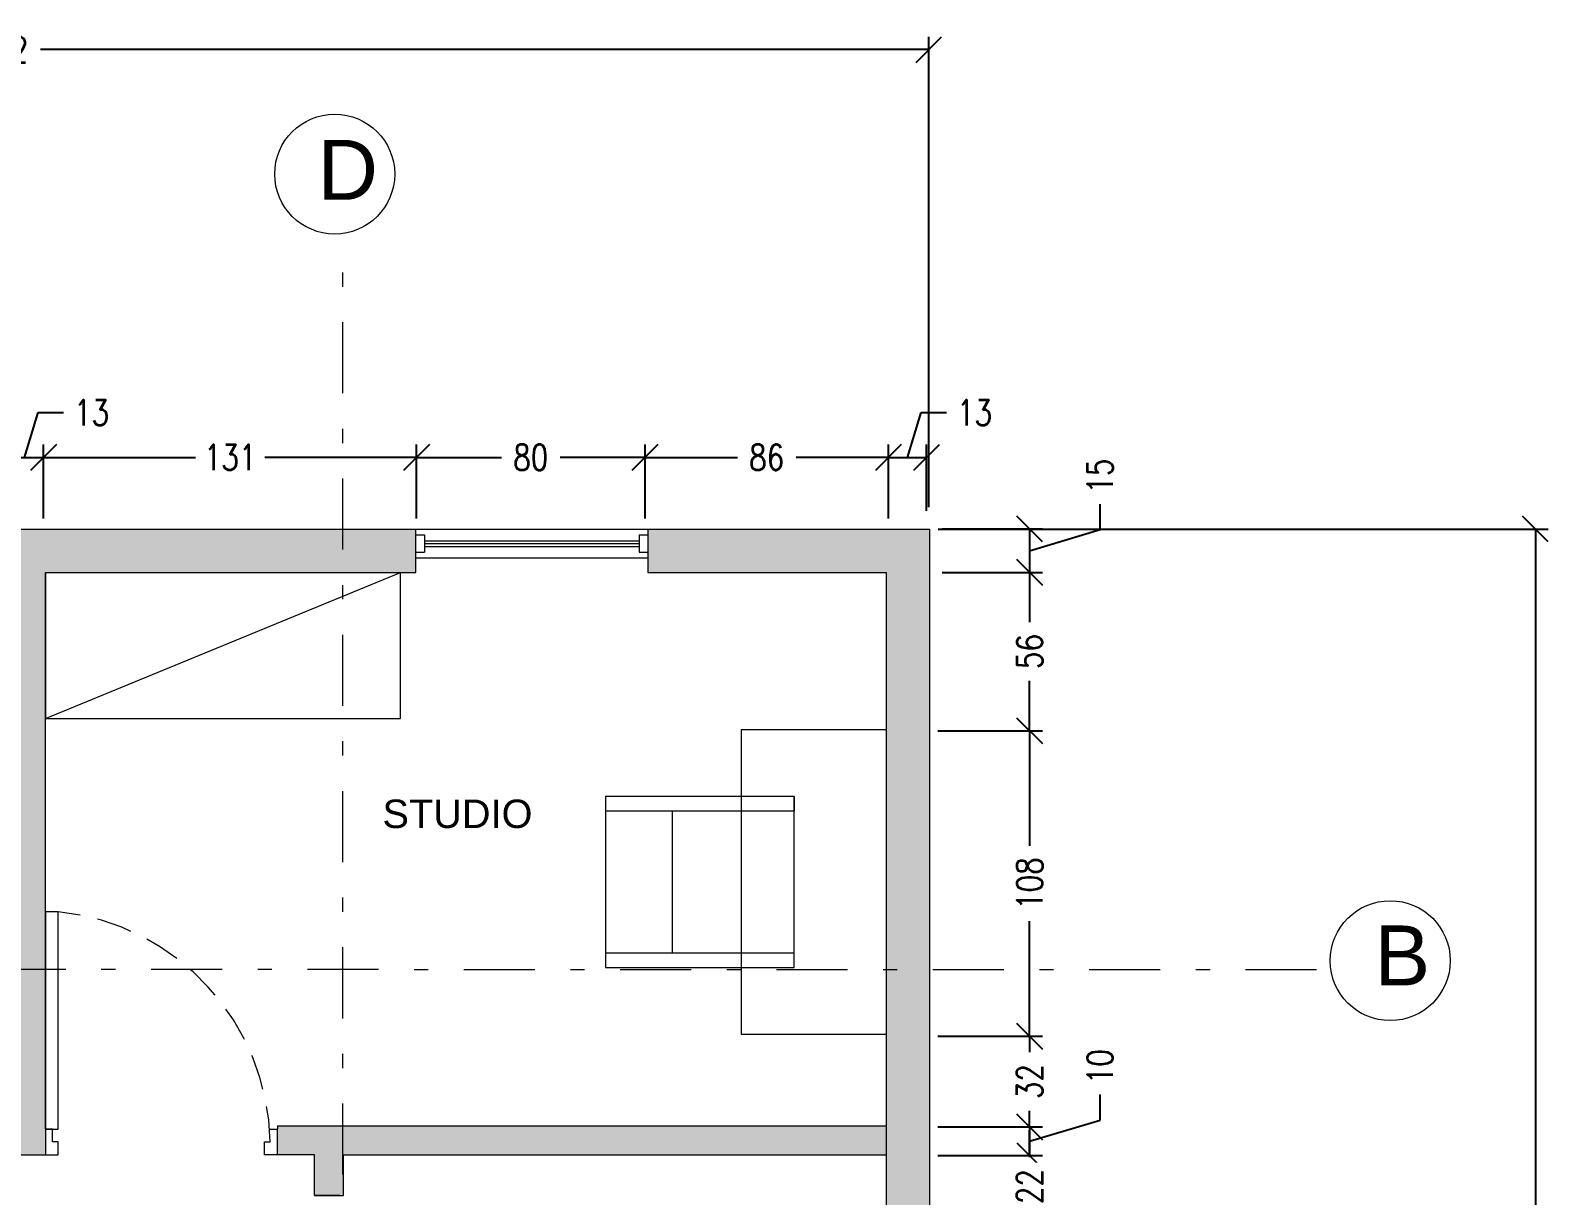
# Model space of a CAD drawing. Header units: inches. Extents: x 27 to 89.7, y 4.6 to 30.4.
# Drawn here: x 78.97 to 89.7, y 20.24 to 28.44 of the extents above; entities that cross this region are included whole.
import ezdxf

# ---------------------------------------------------------------- set-up
doc = ezdxf.new("R2010")
doc.units = ezdxf.units.IN
doc.header["$MEASUREMENT"] = 0
doc.linetypes.add('DASHDOT', pattern=[1, 0.5, -0.25, 0, -0.25])
doc.linetypes.add('HIDDEN', pattern=[0.375, 0.25, -0.125])
doc.layers.get('DEFPOINTS').update_dxf_attribs({"color": 210})
doc.styles.add('E-ROMANS', font='romans.shx', dxfattribs={"width": 0.8})
doc.styles.get("Standard").update_dxf_attribs({"font": 'Arial.ttf'})
doc.dimstyles.new('Copy of E-0050_TICK_18', dxfattribs={"dimscale": 0.001, "dimtxt": 90, "dimasz": 90, "dimexe": 45, "dimexo": 30, "dimgap": 45, "dimtad": 0, "dimlfac": 50, "dimzin": 0, "dimdsep": 46, "dimtxsty": 'E-ROMANS', "dimblk": 'OBLIQUE', "dimblk1": 'OBLIQUE', "dimblk2": 'OBLIQUE', "dimcen": 45, "dimclrd": 256, "dimclre": 256, "dimclrt": 256, "dimadec": 0, "dimazin": 0, "dimtfac": 1, "dimtmove": 1, "dimatfit": 3, "dimldrblk": 'OPEN90', "dimfxl": 1, "dimtfill": 1, "dimtolj": 1, "dimtzin": 0, "dimarcsym": 0})

# ---------------------------------------------------------------- blocks, each defined once
blk = doc.blocks.new('_Oblique')
at = {"color": 0, "linetype": 'ByBlock', "lineweight": -2}
blk.add_line((-0.5, -0.5), (0.5, 0.5), dxfattribs=at)
blk = doc.blocks.new('*D89')
at = {"lineweight": -2, "transparency": 16777216}
for p, q in [((85.361, 24.927), (89.652, 24.927)), ((89.562, 24.927), (89.562, 19.084)), ((89.562, 12.69), (89.562, 18.533)), ((85.361, 12.69), (89.652, 12.69))]:
    blk.add_line(p, q, dxfattribs=at)
at = {"layer": 'DEFPOINTS', "color": 0, "transparency": 16777216}
for p in [(85.301, 24.927), (89.562, 24.927), (85.301, 12.69)]:
    blk.add_point(p, dxfattribs=at)
at = {"lineweight": -2, "transparency": 16777216, "xscale": 0.18, "yscale": 0.18, "zscale": 0.18}
for p, rotation in [((89.562, 24.927), 90), ((89.562, 12.69), 270)]:
    blk.add_blockref('_Oblique', p, dxfattribs=dict(at, rotation=rotation))
at = {"lineweight": 5, "transparency": 16777216, "insert": (89.562, 18.809), "char_height": 0.18, "attachment_point": 5, "rotation": 90, "style": 'E-ROMANS', "bg_fill": 3, "box_fill_scale": 1.25, "bg_fill_color": 256, "bg_fill_true_color": 13158600, "bg_fill_transparency": 0}
blk.add_mtext('\\A1;597', dxfattribs=at)
blk = doc.blocks.new('_Open90')
at = {"color": 0, "linetype": 'ByBlock', "lineweight": -2}
for p, q in [((0, 0), (-1, 0)), ((-0.5, 0.5), (0, 0)), ((0, 0), (-0.5, -0.5))]:
    blk.add_line(p, q, dxfattribs=at)
blk = doc.blocks.new('*D79')
at = {"lineweight": -2, "transparency": 16777216}
for p, q in [((86.499, 24.923), (86.499, 25.103)), ((85.389, 24.928), (86.094, 24.928)), ((86.004, 24.928), (86.004, 24.622)), ((86.004, 24.775), (86.499, 24.923)), ((85.389, 24.622), (86.094, 24.622))]:
    blk.add_line(p, q, dxfattribs=at)
at = {"layer": 'DEFPOINTS', "color": 0, "transparency": 16777216}
for p in [(85.329, 24.928), (85.329, 24.622), (86.004, 24.622)]:
    blk.add_point(p, dxfattribs=at)
at = {"lineweight": -2, "transparency": 16777216, "xscale": 0.18, "yscale": 0.18, "zscale": 0.18}
for p, rotation in [((86.004, 24.928), 90), ((86.004, 24.622), 270)]:
    blk.add_blockref('_Oblique', p, dxfattribs=dict(at, rotation=rotation))
at = {"lineweight": 5, "transparency": 16777216, "insert": (86.499, 25.3), "char_height": 0.18, "attachment_point": 5, "rotation": 90, "style": 'E-ROMANS', "bg_fill": 3, "box_fill_scale": 1.25, "bg_fill_color": 256, "bg_fill_true_color": 13158600, "bg_fill_transparency": 0}
blk.add_mtext('\\A1;15', dxfattribs=at)
blk = doc.blocks.new('*D80')
at = {"lineweight": -2, "transparency": 16777216}
for p, q in [((85.389, 24.622), (86.094, 24.622)), ((86.004, 24.622), (86.004, 24.271)), ((86.004, 23.507), (86.004, 23.858)), ((85.359, 23.507), (86.094, 23.507))]:
    blk.add_line(p, q, dxfattribs=at)
at = {"layer": 'DEFPOINTS', "color": 0, "transparency": 16777216}
for p in [(85.329, 24.622), (85.299, 23.507), (86.004, 23.507)]:
    blk.add_point(p, dxfattribs=at)
at = {"lineweight": -2, "transparency": 16777216, "xscale": 0.18, "yscale": 0.18, "zscale": 0.18}
for p, rotation in [((86.004, 24.622), 90), ((86.004, 23.507), 270)]:
    blk.add_blockref('_Oblique', p, dxfattribs=dict(at, rotation=rotation))
at = {"lineweight": 5, "transparency": 16777216, "insert": (86.004, 24.065), "char_height": 0.18, "attachment_point": 5, "rotation": 90, "style": 'E-ROMANS', "bg_fill": 3, "box_fill_scale": 1.25, "bg_fill_color": 256, "bg_fill_true_color": 13158600, "bg_fill_transparency": 0}
blk.add_mtext('\\A1;56', dxfattribs=at)
blk = doc.blocks.new('*D81')
at = {"lineweight": -2, "transparency": 16777216}
for p, q in [((85.359, 23.507), (86.094, 23.507)), ((86.004, 23.507), (86.004, 22.697)), ((86.004, 21.357), (86.004, 22.167)), ((85.359, 21.357), (86.094, 21.357))]:
    blk.add_line(p, q, dxfattribs=at)
at = {"layer": 'DEFPOINTS', "color": 0, "transparency": 16777216}
for p in [(85.299, 23.507), (85.299, 21.357), (86.004, 21.357)]:
    blk.add_point(p, dxfattribs=at)
at = {"lineweight": -2, "transparency": 16777216, "xscale": 0.18, "yscale": 0.18, "zscale": 0.18}
for p, rotation in [((86.004, 23.507), 90), ((86.004, 21.357), 270)]:
    blk.add_blockref('_Oblique', p, dxfattribs=dict(at, rotation=rotation))
at = {"lineweight": 5, "transparency": 16777216, "insert": (86.004, 22.432), "char_height": 0.18, "attachment_point": 5, "rotation": 90, "style": 'E-ROMANS', "bg_fill": 3, "box_fill_scale": 1.25, "bg_fill_color": 256, "bg_fill_true_color": 13158600, "bg_fill_transparency": 0}
blk.add_mtext('\\A1;108', dxfattribs=at)
blk = doc.blocks.new('*D82')
at = {"lineweight": -2, "transparency": 16777216}
for p, q in [((85.359, 21.357), (86.094, 21.357)), ((86.004, 21.357), (86.004, 21.244)), ((86.004, 20.719), (86.004, 20.831)), ((85.359, 20.719), (86.094, 20.719))]:
    blk.add_line(p, q, dxfattribs=at)
at = {"layer": 'DEFPOINTS', "color": 0, "transparency": 16777216}
for p in [(85.299, 21.357), (85.299, 20.719), (86.004, 20.719)]:
    blk.add_point(p, dxfattribs=at)
at = {"lineweight": -2, "transparency": 16777216, "xscale": 0.18, "yscale": 0.18, "zscale": 0.18}
for p, rotation in [((86.004, 21.357), 90), ((86.004, 20.719), 270)]:
    blk.add_blockref('_Oblique', p, dxfattribs=dict(at, rotation=rotation))
at = {"lineweight": 5, "transparency": 16777216, "insert": (86.004, 21.038), "char_height": 0.18, "attachment_point": 5, "rotation": 90, "style": 'E-ROMANS', "bg_fill": 3, "box_fill_scale": 1.25, "bg_fill_color": 256, "bg_fill_true_color": 13158600, "bg_fill_transparency": 0}
blk.add_mtext('\\A1;32', dxfattribs=at)
blk = doc.blocks.new('*D83')
at = {"lineweight": -2, "transparency": 16777216}
for p, q in [((86.499, 20.766), (86.499, 20.946)), ((85.359, 20.719), (86.094, 20.719)), ((86.004, 20.618), (86.499, 20.766)), ((86.004, 20.719), (86.004, 20.517)), ((85.359, 20.517), (86.094, 20.517))]:
    blk.add_line(p, q, dxfattribs=at)
at = {"layer": 'DEFPOINTS', "color": 0, "transparency": 16777216}
for p in [(85.299, 20.719), (85.299, 20.517), (86.004, 20.517)]:
    blk.add_point(p, dxfattribs=at)
at = {"lineweight": -2, "transparency": 16777216, "xscale": 0.18, "yscale": 0.18, "zscale": 0.18}
for p, rotation in [((86.004, 20.719), 90), ((86.004, 20.517), 270)]:
    blk.add_blockref('_Oblique', p, dxfattribs=dict(at, rotation=rotation))
at = {"lineweight": 5, "transparency": 16777216, "insert": (86.499, 21.143), "char_height": 0.18, "attachment_point": 5, "rotation": 90, "style": 'E-ROMANS', "bg_fill": 3, "box_fill_scale": 1.25, "bg_fill_color": 256, "bg_fill_true_color": 13158600, "bg_fill_transparency": 0}
blk.add_mtext('\\A1;10', dxfattribs=at)
blk = doc.blocks.new('*D84')
at = {"lineweight": -2, "transparency": 16777216}
for p, q in [((86.004, 20.517), (86.004, 20.697)), ((85.359, 20.517), (86.094, 20.517)), ((86.004, 20.517), (86.004, 20.505)), ((85.359, 20.08), (86.094, 20.08)), ((86.004, 20.08), (86.004, 20.092)), ((86.004, 20.08), (86.004, 19.9))]:
    blk.add_line(p, q, dxfattribs=at)
at = {"layer": 'DEFPOINTS', "color": 0, "transparency": 16777216}
for p in [(85.299, 20.517), (85.299, 20.08)]:
    blk.add_point(p, dxfattribs=at)
at = {"lineweight": -2, "transparency": 16777216, "xscale": 0.18, "yscale": 0.18, "zscale": 0.18}
for p, rotation in [((86.004, 20.517), 270), ((86.004, 20.08), 90)]:
    blk.add_blockref('_Oblique', p, dxfattribs=dict(at, rotation=rotation))
at = {"lineweight": 5, "transparency": 16777216, "insert": (86.004, 20.299), "char_height": 0.18, "attachment_point": 5, "rotation": 90, "style": 'E-ROMANS', "bg_fill": 3, "box_fill_scale": 1.25, "bg_fill_color": 256, "bg_fill_true_color": 13158600, "bg_fill_transparency": 0}
blk.add_mtext('\\A1;22', dxfattribs=at)
at = {"layer": 'DEFPOINTS', "color": 0, "transparency": 16777216}
blk.add_point((86.004, 20.08), dxfattribs=at)
blk = doc.blocks.new('*D49')
at = {"lineweight": -2, "transparency": 16777216}
for p, q in [((72.252, 25.082), (72.252, 28.392)), ((85.295, 25.082), (85.295, 28.392)), ((72.252, 28.302), (78.502, 28.302)), ((85.295, 28.302), (79.045, 28.302))]:
    blk.add_line(p, q, dxfattribs=at)
at = {"layer": 'DEFPOINTS', "color": 0, "transparency": 16777216}
for p in [(85.295, 28.302), (72.252, 25.022), (85.295, 25.022)]:
    blk.add_point(p, dxfattribs=at)
at = {"lineweight": -2, "transparency": 16777216, "xscale": 0.18, "yscale": 0.18, "zscale": 0.18, "rotation": 180}
blk.add_blockref('_Oblique', (72.252, 28.302), dxfattribs=at)
at = {"lineweight": -2, "transparency": 16777216, "xscale": 0.18, "yscale": 0.18, "zscale": 0.18}
blk.add_blockref('_Oblique', (85.295, 28.302), dxfattribs=at)
at = {"lineweight": 5, "transparency": 16777216, "insert": (78.774, 28.302), "char_height": 0.18, "attachment_point": 5, "style": 'E-ROMANS', "bg_fill": 3, "box_fill_scale": 1.25, "bg_fill_color": 256, "bg_fill_true_color": 13158600, "bg_fill_transparency": 0}
blk.add_mtext('\\A1;652', dxfattribs=at)
blk = doc.blocks.new('*D53')
at = {"lineweight": -2, "transparency": 16777216}
for p, q in [((78.933, 25.432), (79.028, 25.747)), ((79.028, 25.747), (79.208, 25.747)), ((78.8, 25.055), (78.8, 25.522)), ((79.067, 25.002), (79.067, 25.522)), ((78.8, 25.432), (79.067, 25.432))]:
    blk.add_line(p, q, dxfattribs=at)
at = {"layer": 'DEFPOINTS', "color": 0, "transparency": 16777216}
for p in [(79.067, 25.432), (78.8, 24.995), (79.067, 24.942)]:
    blk.add_point(p, dxfattribs=at)
at = {"lineweight": -2, "transparency": 16777216, "xscale": 0.18, "yscale": 0.18, "zscale": 0.18, "rotation": 180}
blk.add_blockref('_Oblique', (78.8, 25.432), dxfattribs=at)
at = {"lineweight": -2, "transparency": 16777216, "xscale": 0.18, "yscale": 0.18, "zscale": 0.18}
blk.add_blockref('_Oblique', (79.067, 25.432), dxfattribs=at)
at = {"lineweight": 5, "transparency": 16777216, "insert": (79.404, 25.747), "char_height": 0.18, "attachment_point": 5, "style": 'E-ROMANS', "bg_fill": 3, "box_fill_scale": 1.25, "bg_fill_color": 256, "bg_fill_true_color": 13158600, "bg_fill_transparency": 0}
blk.add_mtext('\\A1;13', dxfattribs=at)
blk = doc.blocks.new('*D54')
at = {"lineweight": -2, "transparency": 16777216}
for p, q in [((79.067, 25.002), (79.067, 25.522)), ((81.691, 25.002), (81.691, 25.522)), ((79.067, 25.432), (80.135, 25.432)), ((81.691, 25.432), (80.624, 25.432))]:
    blk.add_line(p, q, dxfattribs=at)
at = {"layer": 'DEFPOINTS', "color": 0, "transparency": 16777216}
for p in [(81.691, 25.432), (79.067, 24.942), (81.691, 24.942)]:
    blk.add_point(p, dxfattribs=at)
at = {"lineweight": -2, "transparency": 16777216, "xscale": 0.18, "yscale": 0.18, "zscale": 0.18, "rotation": 180}
blk.add_blockref('_Oblique', (79.067, 25.432), dxfattribs=at)
at = {"lineweight": -2, "transparency": 16777216, "xscale": 0.18, "yscale": 0.18, "zscale": 0.18}
blk.add_blockref('_Oblique', (81.691, 25.432), dxfattribs=at)
at = {"lineweight": 5, "transparency": 16777216, "insert": (80.379, 25.432), "char_height": 0.18, "attachment_point": 5, "style": 'E-ROMANS', "bg_fill": 3, "box_fill_scale": 1.25, "bg_fill_color": 256, "bg_fill_true_color": 13158600, "bg_fill_transparency": 0}
blk.add_mtext('\\A1;131', dxfattribs=at)
blk = doc.blocks.new('*D55')
at = {"lineweight": -2, "transparency": 16777216}
for p, q in [((81.691, 25.002), (81.691, 25.522)), ((83.298, 25.002), (83.298, 25.522)), ((81.691, 25.432), (82.288, 25.432)), ((83.298, 25.432), (82.701, 25.432))]:
    blk.add_line(p, q, dxfattribs=at)
at = {"layer": 'DEFPOINTS', "color": 0, "transparency": 16777216}
for p in [(83.298, 25.432), (81.691, 24.942), (83.298, 24.942)]:
    blk.add_point(p, dxfattribs=at)
at = {"lineweight": -2, "transparency": 16777216, "xscale": 0.18, "yscale": 0.18, "zscale": 0.18, "rotation": 180}
blk.add_blockref('_Oblique', (81.691, 25.432), dxfattribs=at)
at = {"lineweight": -2, "transparency": 16777216, "xscale": 0.18, "yscale": 0.18, "zscale": 0.18}
blk.add_blockref('_Oblique', (83.298, 25.432), dxfattribs=at)
at = {"lineweight": 5, "transparency": 16777216, "insert": (82.494, 25.432), "char_height": 0.18, "attachment_point": 5, "style": 'E-ROMANS', "bg_fill": 3, "box_fill_scale": 1.25, "bg_fill_color": 256, "bg_fill_true_color": 13158600, "bg_fill_transparency": 0}
blk.add_mtext('\\A1;80', dxfattribs=at)
blk = doc.blocks.new('*D56')
at = {"lineweight": -2, "transparency": 16777216}
for p, q in [((83.298, 25.002), (83.298, 25.522)), ((85.011, 25.002), (85.011, 25.522)), ((83.298, 25.432), (83.948, 25.432)), ((85.011, 25.432), (84.361, 25.432))]:
    blk.add_line(p, q, dxfattribs=at)
at = {"layer": 'DEFPOINTS', "color": 0, "transparency": 16777216}
for p in [(85.011, 25.432), (83.298, 24.942), (85.011, 24.942)]:
    blk.add_point(p, dxfattribs=at)
at = {"lineweight": -2, "transparency": 16777216, "xscale": 0.18, "yscale": 0.18, "zscale": 0.18, "rotation": 180}
blk.add_blockref('_Oblique', (83.298, 25.432), dxfattribs=at)
at = {"lineweight": -2, "transparency": 16777216, "xscale": 0.18, "yscale": 0.18, "zscale": 0.18}
blk.add_blockref('_Oblique', (85.011, 25.432), dxfattribs=at)
at = {"lineweight": 5, "transparency": 16777216, "insert": (84.154, 25.432), "char_height": 0.18, "attachment_point": 5, "style": 'E-ROMANS', "bg_fill": 3, "box_fill_scale": 1.25, "bg_fill_color": 256, "bg_fill_true_color": 13158600, "bg_fill_transparency": 0}
blk.add_mtext('\\A1;86', dxfattribs=at)
blk = doc.blocks.new('*D57')
at = {"lineweight": -2, "transparency": 16777216}
for p, q in [((85.145, 25.432), (85.24, 25.747)), ((85.24, 25.747), (85.42, 25.747)), ((85.011, 25.002), (85.011, 25.522)), ((85.279, 25.055), (85.279, 25.522)), ((85.011, 25.432), (85.279, 25.432))]:
    blk.add_line(p, q, dxfattribs=at)
at = {"layer": 'DEFPOINTS', "color": 0, "transparency": 16777216}
for p in [(85.279, 25.432), (85.279, 24.995), (85.011, 24.942)]:
    blk.add_point(p, dxfattribs=at)
at = {"lineweight": -2, "transparency": 16777216, "xscale": 0.18, "yscale": 0.18, "zscale": 0.18, "rotation": 180}
blk.add_blockref('_Oblique', (85.011, 25.432), dxfattribs=at)
at = {"lineweight": -2, "transparency": 16777216, "xscale": 0.18, "yscale": 0.18, "zscale": 0.18}
blk.add_blockref('_Oblique', (85.279, 25.432), dxfattribs=at)
at = {"lineweight": 5, "transparency": 16777216, "insert": (85.616, 25.747), "char_height": 0.18, "attachment_point": 5, "style": 'E-ROMANS', "bg_fill": 3, "box_fill_scale": 1.25, "bg_fill_color": 256, "bg_fill_true_color": 13158600, "bg_fill_transparency": 0}
blk.add_mtext('\\A1;13', dxfattribs=at)

msp = doc.modelspace()

# ---------------------------------------------------------------- hatches: boundary and pattern name
at = {"lineweight": 5}
h = msp.add_hatch(color=7, dxfattribs=at)
h.dxf.hatch_style = 1
h.set_gradient(color1=(51, 51, 51), color2=(51, 51, 51), tint=1)
h.paths.add_polyline_path([(72.513, 24.315, -1), (72.289, 24.315), (72.28, 21.827), (72.554, 21.827)], flags=16)
h.paths.add_polyline_path([(75.511, 24.927), (72.248, 24.927), (72.248, 21.827), (72.554, 21.827), (72.554, 24.621), (75.511, 24.621)])
h.paths.add_polyline_path([(72.513, 24.315, -1), (72.289, 24.315, -1)], flags=16)
h.paths.add_polyline_path([(78.525, 24.927), (77.143, 24.927), (77.143, 24.621), (78.525, 24.621)])
h.paths.add_polyline_path([(81.173, 24.927), (79.08, 24.927), (78.774, 24.927), (78.525, 24.927), (78.525, 24.621), (78.774, 24.621), (78.774, 21.826), (79.08, 21.826), (79.08, 24.621), (81.173, 24.621)])
h.paths.add_polyline_path([(79.08, 21.826), (78.774, 21.826), (78.774, 20.523), (79.08, 20.523), (79.08, 20.706)])
h.paths.add_polyline_path([(81.685, 24.927), (81.173, 24.927), (81.173, 24.621), (81.685, 24.621)])
h.paths.add_polyline_path([(85.301, 24.927), (83.317, 24.927), (83.317, 24.621), (84.995, 24.621), (84.995, 21.825), (85.301, 21.825)])
h.paths.add_polyline_path([(85.301, 21.825), (84.995, 21.825), (84.995, 21.372), (84.995, 18.197), (84.995, 17.577), (84.995, 17.452), (85.301, 17.454)])
h.paths.add_polyline_path([(84.995, 20.727), (81.173, 20.727), (81.173, 20.523), (84.995, 20.523)])
h.paths.add_polyline_path([(81.173, 20.727), (80.712, 20.727), (80.712, 20.706), (80.712, 20.523), (80.972, 20.523), (80.972, 20.236), (81.173, 20.236)])
h.paths.add_polyline_path([(85.301, 17.454), (84.995, 17.452), (84.995, 17.237), (84.995, 12.996), (83.317, 12.996), (83.317, 12.69), (85.301, 12.69)])
h.paths.add_polyline_path([(81.685, 12.996), (81.173, 12.996), (81.173, 12.69), (81.685, 12.69)])
h.paths.add_polyline_path([(81.173, 12.996), (79.08, 12.996), (79.08, 14.052), (79.08, 17.422), (78.774, 17.421), (78.774, 15.684), (78.774, 12.996), (78.525, 12.996), (78.525, 12.69), (81.173, 12.69)])
h.paths.add_polyline_path([(79.08, 18.197), (79.08, 18.404), (81.173, 18.404), (81.173, 18.605), (81.156, 18.605), (81.156, 18.605), (80.972, 18.605), (78.774, 18.605), (78.774, 18.401), (78.774, 18.217), (78.774, 18.197), (78.774, 17.421), (79.08, 17.422)])
h.paths.add_polyline_path([(78.525, 12.996), (77.143, 12.996), (77.143, 12.69), (78.525, 12.69)])
h.paths.add_polyline_path([(75.511, 12.996), (72.554, 12.996), (72.554, 13.778), (72.551, 13.778), (72.551, 17.369), (72.551, 17.389), (72.248, 17.387), (72.248, 12.69), (75.511, 12.69)])
h.paths.add_polyline_path([(72.554, 18.197), (77.143, 18.197), (77.143, 18.401), (72.554, 18.401), (72.554, 21.46), (72.554, 21.827), (72.248, 21.827), (72.248, 17.387), (72.554, 17.389)])
h.paths.add_polyline_path([(77.143, 21.44), (77.143, 21.46), (72.554, 21.46), (72.554, 21.256), (77.143, 21.256)], flags=17)

# ---------------------------------------------------------------- linework, layer by layer
at = {"color": 7, "linetype": 'DASHDOT', "lineweight": 5}
for p, q in [((81.173, 10.483), (81.173, 26.741)), ((88.023, 21.825), (69.762, 21.827))]:
    msp.add_line(p, q, dxfattribs=at)
at = {"color": 7, "lineweight": 5}
for p, q in [((78.774, 24.927), (79.08, 24.927)), ((79.08, 24.927), (85.301, 24.927)), ((81.685, 24.621), (81.685, 24.927)), ((81.685, 24.886), (81.747, 24.886)), ((83.256, 24.886), (83.317, 24.886)), ((83.317, 24.927), (83.317, 24.621)), ((85.301, 12.69), (85.301, 24.927)), ((81.747, 24.845), (83.256, 24.845)), ((81.747, 24.825), (83.256, 24.825)), ((81.747, 24.805), (83.256, 24.805)), ((81.685, 24.764), (81.747, 24.764)), ((83.317, 24.723), (81.685, 24.723)), ((83.256, 24.764), (83.317, 24.764)), ((79.08, 20.706), (79.08, 24.621)), ((79.08, 23.594), (81.578, 24.621)), ((83.975, 23.513), (83.975, 21.372)), ((84.995, 23.513), (83.975, 23.513)), ((84.995, 23.513), (84.995, 21.372)), ((84.347, 23.044), (83.021, 23.044)), ((83.021, 23.044), (83.021, 21.841)), ((84.347, 21.841), (84.347, 23.044)), ((84.347, 23.044), (84.347, 22.942)), ((84.347, 22.942), (83.021, 22.942)), ((84.347, 22.942), (83.49, 22.942)), ((83.49, 22.942), (83.49, 21.943)), ((84.347, 21.943), (83.021, 21.943)), ((84.347, 21.841), (84.347, 21.943)), ((83.021, 21.841), (84.347, 21.841)), ((83.975, 21.372), (84.995, 21.372)), ((80.712, 20.727), (84.995, 20.727)), ((80.712, 20.727), (80.712, 20.706)), ((78.774, 20.523), (79.08, 20.523)), ((80.972, 20.523), (80.712, 20.523)), ((81.176, 20.523), (84.995, 20.523)), ((80.972, 20.236), (81.176, 20.236))]:
    msp.add_line(p, q, dxfattribs=at)
at = {"color": 7, "lineweight": 5, "ltscale": 0.001}
for p, q in [((81.747, 24.886), (81.747, 24.764)), ((83.256, 24.886), (83.256, 24.764))]:
    msp.add_line(p, q, dxfattribs=at)
at = {"lineweight": 0}
for p, q in [((79.17, 22.233), (79.08, 22.233)), ((79.08, 22.233), (79.08, 20.703)), ((79.17, 20.703), (79.17, 22.233)), ((79.08, 20.703), (79.17, 20.703)), ((79.13, 20.703), (79.08, 20.703)), ((79.08, 20.703), (79.08, 20.524)), ((79.13, 20.613), (79.13, 20.703)), ((80.66, 20.703), (80.71, 20.703)), ((80.71, 20.703), (80.711, 20.524)), ((79.17, 20.613), (79.13, 20.613)), ((79.17, 20.523), (79.17, 20.613)), ((80.62, 20.523), (80.62, 20.613)), ((80.62, 20.613), (80.66, 20.613)), ((79.08, 20.523), (79.17, 20.523)), ((80.71, 20.523), (80.62, 20.523)), ((81.151, 20.235), (80.972, 20.236))]:
    msp.add_line(p, q, dxfattribs=at)
at = {"color": 7, "lineweight": 5}
for points in [[(79.08, 24.621), (81.685, 24.621)], [(79.08, 24.621), (79.08, 23.594), (81.578, 23.594), (81.578, 24.621)], [(83.317, 24.621), (84.995, 24.621), (84.995, 18.197)], [(80.972, 20.236), (80.972, 20.523)], [(81.176, 20.236), (81.176, 20.523)]]:
    msp.add_lwpolyline(points, dxfattribs=at)
for centre in [(81.115, 27.426), (88.541, 21.889)]:
    msp.add_circle(centre, 0.422, dxfattribs=at)
at = {"linetype": 'HIDDEN', "lineweight": 0}
msp.add_arc((79.001, 20.582), 1.66, 1.0665, 84.1436, dxfattribs=at)

# ---------------------------------------------------------------- texts
at = {"color": 7, "lineweight": 5, "char_height": 0.422, "attachment_point": 1}
for s, insert in [('D', (80.994, 27.667)), ('B', (88.429, 22.137))]:
    msp.add_mtext_dynamic_manual_height_columns(s, width=2.13344, gutter_width=1, heights=[0], dxfattribs=dict(at, insert=insert))
at = {"insert": (81.451, 23.023), "char_height": 0.2, "attachment_point": 1}
msp.add_mtext_dynamic_manual_height_columns('STUDIO', width=2.19783, gutter_width=1, heights=[0], dxfattribs=at)

# ---------------------------------------------------------------- next in the draw order: dimensions: what is measured, and where the dimension line sits
at = {"lineweight": 5}
dim = msp.add_linear_dim(base=(89.562, 24.927), p1=(85.301, 12.69), p2=(85.301, 24.927), angle=90, text='597', dimstyle='Copy of E-0050_TICK_18', override={"dimscale": 0.002, "dimdec": 0}, dxfattribs=at)
dim.commit()
dim.dimension.update_dxf_attribs({"geometry": '*D89', "text_midpoint": (89.562, 18.809)})

# ---------------------------------------------------------------- next in the draw order: dimensions: what is measured, and where the dimension line sits
dim = msp.add_linear_dim(base=(86.004, 24.622), p1=(85.329, 24.928), p2=(85.329, 24.622), angle=90, dimstyle='Copy of E-0050_TICK_18', override={"dimscale": 0.002, "dimdec": 0}, dxfattribs=at)
dim.commit()
dim.dimension.update_dxf_attribs({"geometry": '*D79', "text_midpoint": (86.499, 25.193)})

# ---------------------------------------------------------------- next in the draw order: dimensions: what is measured, and where the dimension line sits
dim = msp.add_linear_dim(base=(85.295, 28.302), p1=(72.252, 25.022), p2=(85.295, 25.022), dimstyle='Copy of E-0050_TICK_18', override={"dimscale": 0.002, "dimdec": 0}, dxfattribs=at)
dim.commit()
dim.dimension.update_dxf_attribs({"geometry": '*D49', "text_midpoint": (78.774, 28.302)})
dim = msp.add_linear_dim(base=(86.004, 23.507), p1=(85.329, 24.622), p2=(85.299, 23.507), angle=90, dimstyle='Copy of E-0050_TICK_18', override={"dimscale": 0.002, "dimdec": 0}, dxfattribs=at)
dim.commit()
dim.dimension.update_dxf_attribs({"geometry": '*D80', "text_midpoint": (86.004, 24.065)})

# ---------------------------------------------------------------- next in the draw order: dimensions: what is measured, and where the dimension line sits
dim = msp.add_linear_dim(base=(79.067, 25.432), p1=(78.8, 24.995), p2=(79.067, 24.942), dimstyle='Copy of E-0050_TICK_18', override={"dimscale": 0.002, "dimdec": 0}, dxfattribs=at)
dim.commit()
dim.dimension.update_dxf_attribs({"geometry": '*D53', "text_midpoint": (79.298, 25.747)})
dim = msp.add_linear_dim(base=(86.0043, 21.3569), p1=(85.2985, 23.5071), p2=(85.2985, 21.3569), angle=90, dimstyle='Copy of E-0050_TICK_18', override={"dimscale": 0.002, "dimdec": 0}, dxfattribs=at)
dim.commit()
dim.dimension.update_dxf_attribs({"geometry": '*D81', "text_midpoint": (86.0043, 22.432)})

# ---------------------------------------------------------------- next in the draw order: dimensions: what is measured, and where the dimension line sits
dim = msp.add_linear_dim(base=(81.691, 25.432), p1=(79.067, 24.942), p2=(81.691, 24.942), dimstyle='Copy of E-0050_TICK_18', override={"dimscale": 0.002, "dimdec": 0}, dxfattribs=at)
dim.commit()
dim.dimension.update_dxf_attribs({"geometry": '*D54', "text_midpoint": (80.379, 25.432)})
dim = msp.add_linear_dim(base=(86.004, 20.719), p1=(85.299, 21.357), p2=(85.299, 20.719), angle=90, dimstyle='Copy of E-0050_TICK_18', override={"dimscale": 0.002, "dimdec": 0}, dxfattribs=at)
dim.commit()
dim.dimension.update_dxf_attribs({"geometry": '*D82', "text_midpoint": (86.004, 21.038)})

# ---------------------------------------------------------------- next in the draw order: dimensions: what is measured, and where the dimension line sits
dim = msp.add_linear_dim(base=(83.298, 25.432), p1=(81.691, 24.942), p2=(83.298, 24.942), dimstyle='Copy of E-0050_TICK_18', override={"dimscale": 0.002, "dimdec": 0}, dxfattribs=at)
dim.commit()
dim.dimension.update_dxf_attribs({"geometry": '*D55', "text_midpoint": (82.494, 25.432)})
dim = msp.add_linear_dim(base=(86.004, 20.517), p1=(85.299, 20.719), p2=(85.299, 20.517), angle=90, dimstyle='Copy of E-0050_TICK_18', override={"dimscale": 0.002, "dimdec": 0}, dxfattribs=at)
dim.commit()
dim.dimension.update_dxf_attribs({"geometry": '*D83', "text_midpoint": (86.499, 21.036)})

# ---------------------------------------------------------------- next in the draw order: dimensions: what is measured, and where the dimension line sits
dim = msp.add_linear_dim(base=(85.011, 25.432), p1=(83.298, 24.942), p2=(85.011, 24.942), dimstyle='Copy of E-0050_TICK_18', override={"dimscale": 0.002, "dimdec": 0}, dxfattribs=at)
dim.commit()
dim.dimension.update_dxf_attribs({"geometry": '*D56', "text_midpoint": (84.154, 25.432)})
dim = msp.add_linear_dim(base=(86.004, 20.08), p1=(85.299, 20.517), p2=(85.299, 20.08), angle=90, dimstyle='Copy of E-0050_TICK_18', override={"dimscale": 0.002, "dimdec": 0}, dxfattribs=at)
dim.commit()
dim.dimension.update_dxf_attribs({"geometry": '*D84', "text_midpoint": (86.004, 20.299)})

# ---------------------------------------------------------------- next in the draw order: dimensions: what is measured, and where the dimension line sits
dim = msp.add_linear_dim(base=(85.279, 25.432), p1=(85.011, 24.942), p2=(85.279, 24.995), dimstyle='Copy of E-0050_TICK_18', override={"dimscale": 0.002, "dimdec": 0}, dxfattribs=at)
dim.commit()
dim.dimension.update_dxf_attribs({"geometry": '*D57', "text_midpoint": (85.51, 25.747)})

doc.saveas('drawing.dxf')
